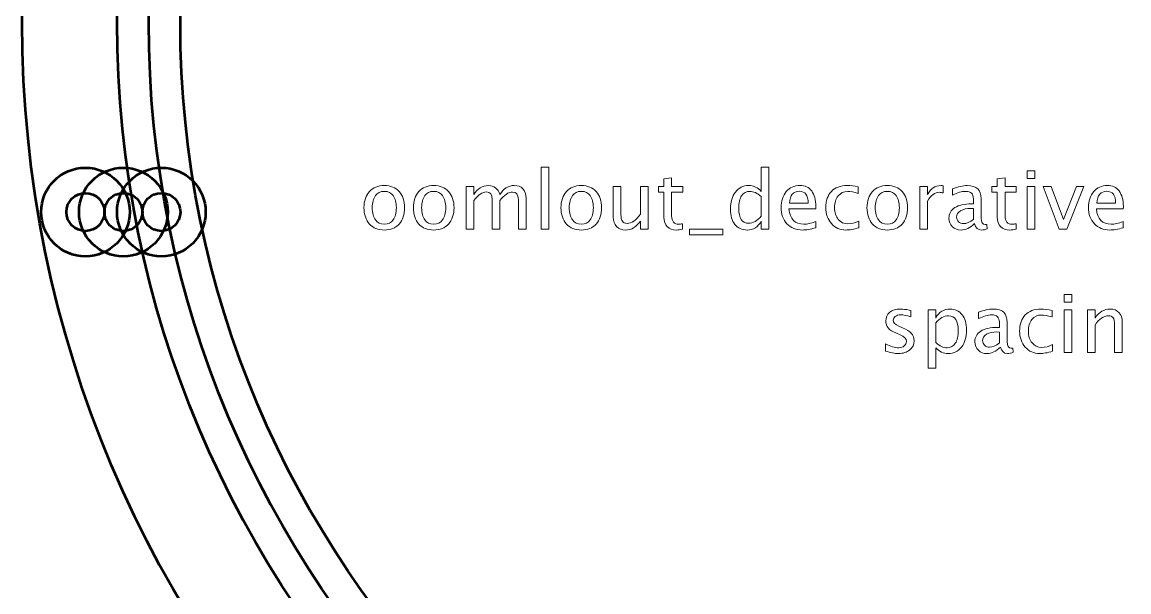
# Model space of a CAD drawing. Header units: centimetres. Extents: x -40.5 to 39, y -42 to 42.1.
# Drawn here: x -40.5 to -23.01, y -33 to -24 of the extents above; entities that cross this region are included whole.
import ezdxf

# ---------------------------------------------------------------- set-up
doc = ezdxf.new("R2010")
doc.units = ezdxf.units.CM
doc.header["$MEASUREMENT"] = 0
doc.layers.add('Layer 1', color=7, linetype='Continuous')

msp = doc.modelspace()

# ---------------------------------------------------------------- linework, layer by layer
at = {"layer": 'Layer 1', "color": 5, "lineweight": 53}
for centre, major_axis in [((-22.5, -24), (0, 18)), ((-22.5, -24), (0, 16.5)), ((-22.5, -24), (0, 16)), ((-22.5, -24), (0, 15.5)), ((-39.5, -27), (0, 0.7)), ((-38.9, -27), (0, 0.7)), ((-38.3, -27), (0, 0.7))]:
    msp.add_ellipse(centre, major_axis=major_axis, ratio=1, dxfattribs=at)
at = {"layer": 'Layer 1', "lineweight": 53}
for centre in [(-39.5, -27), (-38.9, -27), (-38.3, -27)]:
    msp.add_ellipse(centre, major_axis=(0, 0.3), ratio=1, dxfattribs=at)
at = {"layer": 'Layer 1', "color": 5, "lineweight": 9}
for points, knots in [([(-32.29826, -27.26853), (-32.29826, -27.26853), (-32.29826, -26.28936), (-32.29826, -26.28936), (-32.29826, -26.28936), (-32.29826, -26.28936), (-32.17634, -26.28936), (-32.17634, -26.28936), (-32.17634, -26.28936), (-32.17634, -26.28936), (-32.17634, -27.26853), (-32.17634, -27.26853), (-32.17634, -27.26853), (-32.17634, -27.26853), (-32.29826, -27.26853), (-32.29826, -27.26853)], [0, 0, 0, 0, 0.2, 0.2, 0.2, 0.2, 0.4, 0.4, 0.4, 0.4, 0.6, 0.6, 0.6, 0.6, 1, 1, 1, 1]), ([(-28.81973, -27.26853), (-28.81973, -27.26853), (-28.81973, -27.14216), (-28.81973, -27.14216), (-28.81973, -27.14216), (-28.86947, -27.23657), (-28.9444, -27.28377), (-29.04452, -27.28377), (-29.04452, -27.28377), (-29.1258, -27.28377), (-29.18972, -27.25435), (-29.23629, -27.19529), (-29.23629, -27.19529), (-29.28286, -27.13624), (-29.30614, -27.05559), (-29.30614, -26.95336), (-29.30614, -26.95336), (-29.30614, -26.8416), (-29.27968, -26.75164), (-29.22698, -26.68348), (-29.22698, -26.68348), (-29.17406, -26.61554), (-29.10463, -26.58146), (-29.01848, -26.58146), (-29.01848, -26.58146), (-28.93869, -26.58146), (-28.87222, -26.61194), (-28.81973, -26.67311), (-28.81973, -26.67311), (-28.81973, -26.67311), (-28.81973, -26.28936), (-28.81973, -26.28936), (-28.81973, -26.28936), (-28.81973, -26.28936), (-28.69781, -26.28936), (-28.69781, -26.28936), (-28.69781, -26.28936), (-28.69781, -26.28936), (-28.69781, -27.26853), (-28.69781, -27.26853), (-28.69781, -27.26853), (-28.69781, -27.26853), (-28.81973, -27.26853), (-28.81973, -27.26853)], [0, 0, 0, 0, 0.08333333, 0.08333333, 0.08333333, 0.08333333, 0.16666667, 0.16666667, 0.16666667, 0.16666667, 0.25, 0.25, 0.25, 0.25, 0.33333333, 0.33333333, 0.33333333, 0.33333333, 0.41666667, 0.41666667, 0.41666667, 0.41666667, 0.5, 0.5, 0.5, 0.5, 0.58333333, 0.58333333, 0.58333333, 0.58333333, 0.66666667, 0.66666667, 0.66666667, 0.66666667, 0.75, 0.75, 0.75, 0.75, 0.83333333, 0.83333333, 0.83333333, 0.83333333, 1, 1, 1, 1]), ([(-24.61943, -26.47224), (-24.61943, -26.47224), (-24.61943, -26.35032), (-24.61943, -26.35032), (-24.61943, -26.35032), (-24.61943, -26.35032), (-24.49751, -26.35032), (-24.49751, -26.35032), (-24.49751, -26.35032), (-24.49751, -26.35032), (-24.49751, -26.47224), (-24.49751, -26.47224), (-24.49751, -26.47224), (-24.49751, -26.47224), (-24.61943, -26.47224), (-24.61943, -26.47224)], [0, 0, 0, 0, 0.2, 0.2, 0.2, 0.2, 0.4, 0.4, 0.4, 0.4, 0.6, 0.6, 0.6, 0.6, 1, 1, 1, 1]), ([(-34.77645, -27.28377), (-34.8753, -27.28377), (-34.95361, -27.25223), (-35.01119, -27.18915), (-35.01119, -27.18915), (-35.06897, -27.12608), (-35.09776, -27.04035), (-35.09776, -26.93219), (-35.09776, -26.93219), (-35.09776, -26.82424), (-35.06897, -26.73873), (-35.01119, -26.67586), (-35.01119, -26.67586), (-34.95361, -26.613), (-34.8753, -26.58146), (-34.77645, -26.58146), (-34.77645, -26.58146), (-34.6776, -26.58146), (-34.59928, -26.613), (-34.54171, -26.67586), (-34.54171, -26.67586), (-34.48393, -26.73873), (-34.45514, -26.82424), (-34.45514, -26.93219), (-34.45514, -26.93219), (-34.45514, -27.04035), (-34.48393, -27.12608), (-34.54171, -27.18915), (-34.54171, -27.18915), (-34.59928, -27.25223), (-34.6776, -27.28377), (-34.77645, -27.28377)], [0, 0, 0, 0, 0.11111111, 0.11111111, 0.11111111, 0.11111111, 0.22222222, 0.22222222, 0.22222222, 0.22222222, 0.33333333, 0.33333333, 0.33333333, 0.33333333, 0.44444444, 0.44444444, 0.44444444, 0.44444444, 0.55555556, 0.55555556, 0.55555556, 0.55555556, 0.66666667, 0.66666667, 0.66666667, 0.66666667, 0.77777778, 0.77777778, 0.77777778, 0.77777778, 1, 1, 1, 1]), ([(-33.99625, -27.28377), (-34.0951, -27.28377), (-34.17341, -27.25223), (-34.23099, -27.18915), (-34.23099, -27.18915), (-34.28877, -27.12608), (-34.31756, -27.04035), (-34.31756, -26.93219), (-34.31756, -26.93219), (-34.31756, -26.82424), (-34.28877, -26.73873), (-34.23099, -26.67586), (-34.23099, -26.67586), (-34.17341, -26.613), (-34.0951, -26.58146), (-33.99625, -26.58146), (-33.99625, -26.58146), (-33.8974, -26.58146), (-33.81908, -26.613), (-33.76151, -26.67586), (-33.76151, -26.67586), (-33.70373, -26.73873), (-33.67494, -26.82424), (-33.67494, -26.93219), (-33.67494, -26.93219), (-33.67494, -27.04035), (-33.70373, -27.12608), (-33.76151, -27.18915), (-33.76151, -27.18915), (-33.81908, -27.25223), (-33.8974, -27.28377), (-33.99625, -27.28377)], [0, 0, 0, 0, 0.11111111, 0.11111111, 0.11111111, 0.11111111, 0.22222222, 0.22222222, 0.22222222, 0.22222222, 0.33333333, 0.33333333, 0.33333333, 0.33333333, 0.44444444, 0.44444444, 0.44444444, 0.44444444, 0.55555556, 0.55555556, 0.55555556, 0.55555556, 0.66666667, 0.66666667, 0.66666667, 0.66666667, 0.77777778, 0.77777778, 0.77777778, 0.77777778, 1, 1, 1, 1]), ([(-33.48402, -27.26853), (-33.48402, -27.26853), (-33.48402, -26.59543), (-33.48402, -26.59543), (-33.48402, -26.59543), (-33.48402, -26.59543), (-33.3621, -26.59543), (-33.3621, -26.59543), (-33.3621, -26.59543), (-33.3621, -26.59543), (-33.3621, -26.72264), (-33.3621, -26.72264), (-33.3621, -26.72264), (-33.30262, -26.62845), (-33.22642, -26.58146), (-33.13308, -26.58146), (-33.13308, -26.58146), (-33.04312, -26.58146), (-32.98195, -26.62845), (-32.94935, -26.72264), (-32.94935, -26.72264), (-32.89156, -26.6276), (-32.81621, -26.58019), (-32.72371, -26.58019), (-32.72371, -26.58019), (-32.66466, -26.58019), (-32.61873, -26.59755), (-32.58592, -26.63247), (-32.58592, -26.63247), (-32.55311, -26.6674), (-32.5366, -26.71629), (-32.5366, -26.77916), (-32.5366, -26.77916), (-32.5366, -26.77916), (-32.5366, -27.26853), (-32.5366, -27.26853), (-32.5366, -27.26853), (-32.5366, -27.26853), (-32.65852, -27.26853), (-32.65852, -27.26853), (-32.65852, -27.26853), (-32.65852, -27.26853), (-32.65852, -26.79926), (-32.65852, -26.79926), (-32.65852, -26.79926), (-32.65852, -26.72264), (-32.689, -26.68433), (-32.74996, -26.68433), (-32.74996, -26.68433), (-32.81325, -26.68433), (-32.87971, -26.72899), (-32.94935, -26.81853), (-32.94935, -26.81853), (-32.94935, -26.81853), (-32.94935, -27.26853), (-32.94935, -27.26853), (-32.94935, -27.26853), (-32.94935, -27.26853), (-33.07127, -27.26853), (-33.07127, -27.26853), (-33.07127, -27.26853), (-33.07127, -27.26853), (-33.07127, -26.79884), (-33.07127, -26.79884), (-33.07127, -26.79884), (-33.07127, -26.72158), (-33.10217, -26.68306), (-33.16419, -26.68306), (-33.16419, -26.68306), (-33.22579, -26.68306), (-33.29183, -26.72793), (-33.3621, -26.81789), (-33.3621, -26.81789), (-33.3621, -26.81789), (-33.3621, -27.26853), (-33.3621, -27.26853), (-33.3621, -27.26853), (-33.3621, -27.26853), (-33.48402, -27.26853), (-33.48402, -27.26853)], [0, 0, 0, 0, 0.04761905, 0.04761905, 0.04761905, 0.04761905, 0.0952381, 0.0952381, 0.0952381, 0.0952381, 0.14285714, 0.14285714, 0.14285714, 0.14285714, 0.19047619, 0.19047619, 0.19047619, 0.19047619, 0.23809524, 0.23809524, 0.23809524, 0.23809524, 0.28571429, 0.28571429, 0.28571429, 0.28571429, 0.33333333, 0.33333333, 0.33333333, 0.33333333, 0.38095238, 0.38095238, 0.38095238, 0.38095238, 0.42857143, 0.42857143, 0.42857143, 0.42857143, 0.47619048, 0.47619048, 0.47619048, 0.47619048, 0.52380952, 0.52380952, 0.52380952, 0.52380952, 0.57142857, 0.57142857, 0.57142857, 0.57142857, 0.61904762, 0.61904762, 0.61904762, 0.61904762, 0.66666667, 0.66666667, 0.66666667, 0.66666667, 0.71428571, 0.71428571, 0.71428571, 0.71428571, 0.76190476, 0.76190476, 0.76190476, 0.76190476, 0.80952381, 0.80952381, 0.80952381, 0.80952381, 0.85714286, 0.85714286, 0.85714286, 0.85714286, 0.9047619, 0.9047619, 0.9047619, 0.9047619, 1, 1, 1, 1]), ([(-31.66326, -27.28377), (-31.76211, -27.28377), (-31.84042, -27.25223), (-31.898, -27.18915), (-31.898, -27.18915), (-31.95578, -27.12608), (-31.98457, -27.04035), (-31.98457, -26.93219), (-31.98457, -26.93219), (-31.98457, -26.82424), (-31.95578, -26.73873), (-31.898, -26.67586), (-31.898, -26.67586), (-31.84042, -26.613), (-31.76211, -26.58146), (-31.66326, -26.58146), (-31.66326, -26.58146), (-31.56441, -26.58146), (-31.48609, -26.613), (-31.42852, -26.67586), (-31.42852, -26.67586), (-31.37074, -26.73873), (-31.34195, -26.82424), (-31.34195, -26.93219), (-31.34195, -26.93219), (-31.34195, -27.04035), (-31.37074, -27.12608), (-31.42852, -27.18915), (-31.42852, -27.18915), (-31.48609, -27.25223), (-31.56441, -27.28377), (-31.66326, -27.28377)], [0, 0, 0, 0, 0.11111111, 0.11111111, 0.11111111, 0.11111111, 0.22222222, 0.22222222, 0.22222222, 0.22222222, 0.33333333, 0.33333333, 0.33333333, 0.33333333, 0.44444444, 0.44444444, 0.44444444, 0.44444444, 0.55555556, 0.55555556, 0.55555556, 0.55555556, 0.66666667, 0.66666667, 0.66666667, 0.66666667, 0.77777778, 0.77777778, 0.77777778, 0.77777778, 1, 1, 1, 1]), ([(-30.06179, -27.26832), (-30.09947, -27.27869), (-30.13227, -27.28377), (-30.16, -27.28377), (-30.16, -27.28377), (-30.22223, -27.28377), (-30.2707, -27.26599), (-30.30542, -27.23043), (-30.30542, -27.23043), (-30.34034, -27.19487), (-30.3577, -27.14555), (-30.3577, -27.08226), (-30.3577, -27.08226), (-30.3577, -27.08226), (-30.3577, -26.68687), (-30.3577, -26.68687), (-30.3577, -26.68687), (-30.3577, -26.68687), (-30.44194, -26.68687), (-30.44194, -26.68687), (-30.44194, -26.68687), (-30.44194, -26.68687), (-30.44194, -26.59543), (-30.44194, -26.59543), (-30.44194, -26.59543), (-30.44194, -26.59543), (-30.3577, -26.59543), (-30.3577, -26.59543), (-30.3577, -26.59543), (-30.3577, -26.59543), (-30.3577, -26.47372), (-30.3577, -26.47372), (-30.3577, -26.47372), (-30.3577, -26.47372), (-30.23578, -26.46208), (-30.23578, -26.46208), (-30.23578, -26.46208), (-30.23578, -26.46208), (-30.23578, -26.59543), (-30.23578, -26.59543), (-30.23578, -26.59543), (-30.23578, -26.59543), (-30.05925, -26.59543), (-30.05925, -26.59543), (-30.05925, -26.59543), (-30.05925, -26.59543), (-30.05925, -26.68687), (-30.05925, -26.68687), (-30.05925, -26.68687), (-30.05925, -26.68687), (-30.23578, -26.68687), (-30.23578, -26.68687), (-30.23578, -26.68687), (-30.23578, -26.68687), (-30.23578, -27.06025), (-30.23578, -27.06025), (-30.23578, -27.06025), (-30.23578, -27.1483), (-30.19747, -27.19233), (-30.12106, -27.19233), (-30.12106, -27.19233), (-30.10476, -27.19233), (-30.08507, -27.18958), (-30.06179, -27.18429), (-30.06179, -27.18429), (-30.06179, -27.18429), (-30.06179, -27.26832), (-30.06179, -27.26832)], [0, 0, 0, 0, 0.05555556, 0.05555556, 0.05555556, 0.05555556, 0.11111111, 0.11111111, 0.11111111, 0.11111111, 0.16666667, 0.16666667, 0.16666667, 0.16666667, 0.22222222, 0.22222222, 0.22222222, 0.22222222, 0.27777778, 0.27777778, 0.27777778, 0.27777778, 0.33333333, 0.33333333, 0.33333333, 0.33333333, 0.38888889, 0.38888889, 0.38888889, 0.38888889, 0.44444444, 0.44444444, 0.44444444, 0.44444444, 0.5, 0.5, 0.5, 0.5, 0.55555556, 0.55555556, 0.55555556, 0.55555556, 0.61111111, 0.61111111, 0.61111111, 0.61111111, 0.66666667, 0.66666667, 0.66666667, 0.66666667, 0.72222222, 0.72222222, 0.72222222, 0.72222222, 0.77777778, 0.77777778, 0.77777778, 0.77777778, 0.83333333, 0.83333333, 0.83333333, 0.83333333, 0.88888889, 0.88888889, 0.88888889, 0.88888889, 1, 1, 1, 1]), ([(-27.95952, -27.24694), (-28.04143, -27.27149), (-28.1115, -27.28377), (-28.16992, -27.28377), (-28.16992, -27.28377), (-28.26961, -27.28377), (-28.35068, -27.25075), (-28.41312, -27.18492), (-28.41312, -27.18492), (-28.47556, -27.11909), (-28.50689, -27.03379), (-28.50689, -26.9288), (-28.50689, -26.9288), (-28.50689, -26.82699), (-28.47937, -26.74338), (-28.42413, -26.67798), (-28.42413, -26.67798), (-28.36888, -26.61279), (-28.29819, -26.58019), (-28.21204, -26.58019), (-28.21204, -26.58019), (-28.13055, -26.58019), (-28.06747, -26.60919), (-28.02302, -26.66718), (-28.02302, -26.66718), (-27.97857, -26.72518), (-27.95634, -26.80731), (-27.95634, -26.91378), (-27.95634, -26.91378), (-27.95634, -26.91378), (-27.95698, -26.95103), (-27.95698, -26.95103), (-27.95698, -26.95103), (-27.95698, -26.95103), (-28.38243, -26.95103), (-28.38243, -26.95103), (-28.38243, -26.95103), (-28.36465, -27.1119), (-28.28612, -27.19233), (-28.14706, -27.19233), (-28.14706, -27.19233), (-28.09604, -27.19233), (-28.0336, -27.17794), (-27.95952, -27.14915), (-27.95952, -27.14915), (-27.95952, -27.14915), (-27.95952, -27.24694), (-27.95952, -27.24694)], [0, 0, 0, 0, 0.07692308, 0.07692308, 0.07692308, 0.07692308, 0.15384615, 0.15384615, 0.15384615, 0.15384615, 0.23076923, 0.23076923, 0.23076923, 0.23076923, 0.30769231, 0.30769231, 0.30769231, 0.30769231, 0.38461538, 0.38461538, 0.38461538, 0.38461538, 0.46153846, 0.46153846, 0.46153846, 0.46153846, 0.53846154, 0.53846154, 0.53846154, 0.53846154, 0.61538462, 0.61538462, 0.61538462, 0.61538462, 0.69230769, 0.69230769, 0.69230769, 0.69230769, 0.76923077, 0.76923077, 0.76923077, 0.76923077, 0.84615385, 0.84615385, 0.84615385, 0.84615385, 1, 1, 1, 1]), ([(-27.27859, -27.24821), (-27.35754, -27.27192), (-27.4257, -27.28377), (-27.48306, -27.28377), (-27.48306, -27.28377), (-27.57408, -27.28377), (-27.64943, -27.25011), (-27.70933, -27.18302), (-27.70933, -27.18302), (-27.76923, -27.11571), (-27.79929, -27.03083), (-27.79929, -26.92859), (-27.79929, -26.92859), (-27.79929, -26.81937), (-27.76966, -26.73407), (-27.71039, -26.67311), (-27.71039, -26.67311), (-27.65112, -26.61194), (-27.56836, -26.58146), (-27.4621, -26.58146), (-27.4621, -26.58146), (-27.40982, -26.58146), (-27.35098, -26.58866), (-27.28621, -26.60305), (-27.28621, -26.60305), (-27.28621, -26.60305), (-27.28621, -26.70592), (-27.28621, -26.70592), (-27.28621, -26.70592), (-27.355, -26.6856), (-27.41109, -26.67544), (-27.45427, -26.67544), (-27.45427, -26.67544), (-27.51693, -26.67544), (-27.56709, -26.69893), (-27.60456, -26.74571), (-27.60456, -26.74571), (-27.64202, -26.79249), (-27.66086, -26.85493), (-27.66086, -26.93283), (-27.66086, -26.93283), (-27.66086, -27.00839), (-27.64139, -27.06935), (-27.60265, -27.11613), (-27.60265, -27.11613), (-27.56392, -27.1627), (-27.51333, -27.18598), (-27.45046, -27.18598), (-27.45046, -27.18598), (-27.39479, -27.18598), (-27.33764, -27.17159), (-27.27859, -27.1428), (-27.27859, -27.1428), (-27.27859, -27.1428), (-27.27859, -27.24821), (-27.27859, -27.24821)], [0, 0, 0, 0, 0.06666667, 0.06666667, 0.06666667, 0.06666667, 0.13333333, 0.13333333, 0.13333333, 0.13333333, 0.2, 0.2, 0.2, 0.2, 0.26666667, 0.26666667, 0.26666667, 0.26666667, 0.33333333, 0.33333333, 0.33333333, 0.33333333, 0.4, 0.4, 0.4, 0.4, 0.46666667, 0.46666667, 0.46666667, 0.46666667, 0.53333333, 0.53333333, 0.53333333, 0.53333333, 0.6, 0.6, 0.6, 0.6, 0.66666667, 0.66666667, 0.66666667, 0.66666667, 0.73333333, 0.73333333, 0.73333333, 0.73333333, 0.8, 0.8, 0.8, 0.8, 0.86666667, 0.86666667, 0.86666667, 0.86666667, 1, 1, 1, 1]), ([(-26.82753, -27.28377), (-26.92638, -27.28377), (-27.00469, -27.25223), (-27.06227, -27.18915), (-27.06227, -27.18915), (-27.12005, -27.12608), (-27.14884, -27.04035), (-27.14884, -26.93219), (-27.14884, -26.93219), (-27.14884, -26.82424), (-27.12005, -26.73873), (-27.06227, -26.67586), (-27.06227, -26.67586), (-27.00469, -26.613), (-26.92638, -26.58146), (-26.82753, -26.58146), (-26.82753, -26.58146), (-26.72868, -26.58146), (-26.65036, -26.613), (-26.59279, -26.67586), (-26.59279, -26.67586), (-26.53501, -26.73873), (-26.50622, -26.82424), (-26.50622, -26.93219), (-26.50622, -26.93219), (-26.50622, -27.04035), (-26.53501, -27.12608), (-26.59279, -27.18915), (-26.59279, -27.18915), (-26.65036, -27.25223), (-26.72868, -27.28377), (-26.82753, -27.28377)], [0, 0, 0, 0, 0.11111111, 0.11111111, 0.11111111, 0.11111111, 0.22222222, 0.22222222, 0.22222222, 0.22222222, 0.33333333, 0.33333333, 0.33333333, 0.33333333, 0.44444444, 0.44444444, 0.44444444, 0.44444444, 0.55555556, 0.55555556, 0.55555556, 0.55555556, 0.66666667, 0.66666667, 0.66666667, 0.66666667, 0.77777778, 0.77777778, 0.77777778, 0.77777778, 1, 1, 1, 1]), ([(-26.3153, -27.26853), (-26.3153, -27.26853), (-26.3153, -26.59543), (-26.3153, -26.59543), (-26.3153, -26.59543), (-26.3153, -26.59543), (-26.19338, -26.59543), (-26.19338, -26.59543), (-26.19338, -26.59543), (-26.19338, -26.59543), (-26.19338, -26.72264), (-26.19338, -26.72264), (-26.19338, -26.72264), (-26.14491, -26.62845), (-26.07463, -26.58146), (-25.98235, -26.58146), (-25.98235, -26.58146), (-25.96986, -26.58146), (-25.95674, -26.58252), (-25.94319, -26.58463), (-25.94319, -26.58463), (-25.94319, -26.58463), (-25.94319, -26.69872), (-25.94319, -26.69872), (-25.94319, -26.69872), (-25.96436, -26.69174), (-25.98298, -26.68814), (-25.99907, -26.68814), (-25.99907, -26.68814), (-26.07654, -26.68814), (-26.14131, -26.73386), (-26.19338, -26.82551), (-26.19338, -26.82551), (-26.19338, -26.82551), (-26.19338, -27.26853), (-26.19338, -27.26853), (-26.19338, -27.26853), (-26.19338, -27.26853), (-26.3153, -27.26853), (-26.3153, -27.26853)], [0, 0, 0, 0, 0.09090909, 0.09090909, 0.09090909, 0.09090909, 0.18181818, 0.18181818, 0.18181818, 0.18181818, 0.27272727, 0.27272727, 0.27272727, 0.27272727, 0.36363636, 0.36363636, 0.36363636, 0.36363636, 0.45454545, 0.45454545, 0.45454545, 0.45454545, 0.54545455, 0.54545455, 0.54545455, 0.54545455, 0.63636364, 0.63636364, 0.63636364, 0.63636364, 0.72727273, 0.72727273, 0.72727273, 0.72727273, 0.81818182, 0.81818182, 0.81818182, 0.81818182, 1, 1, 1, 1]), ([(-25.44874, -27.1828), (-25.52197, -27.25011), (-25.59246, -27.28377), (-25.66019, -27.28377), (-25.66019, -27.28377), (-25.71586, -27.28377), (-25.76222, -27.26641), (-25.79883, -27.23149), (-25.79883, -27.23149), (-25.83566, -27.19656), (-25.85408, -27.15254), (-25.85408, -27.09941), (-25.85408, -27.09941), (-25.85408, -27.02596), (-25.82318, -26.96944), (-25.76137, -26.93007), (-25.76137, -26.93007), (-25.69956, -26.8907), (-25.61087, -26.87102), (-25.4953, -26.87102), (-25.4953, -26.87102), (-25.4953, -26.87102), (-25.46673, -26.87102), (-25.46673, -26.87102), (-25.46673, -26.87102), (-25.46673, -26.87102), (-25.46673, -26.78995), (-25.46673, -26.78995), (-25.46673, -26.78995), (-25.46673, -26.71185), (-25.50737, -26.6729), (-25.58886, -26.6729), (-25.58886, -26.6729), (-25.65194, -26.6729), (-25.72094, -26.6928), (-25.79566, -26.73259), (-25.79566, -26.73259), (-25.79566, -26.73259), (-25.79566, -26.63226), (-25.79566, -26.63226), (-25.79566, -26.63226), (-25.71353, -26.59839), (-25.63606, -26.58146), (-25.56346, -26.58146), (-25.56346, -26.58146), (-25.48874, -26.58146), (-25.4335, -26.59839), (-25.39815, -26.63247), (-25.39815, -26.63247), (-25.36259, -26.66655), (-25.34481, -26.71904), (-25.34481, -26.78995), (-25.34481, -26.78995), (-25.34481, -26.78995), (-25.34481, -27.09412), (-25.34481, -27.09412), (-25.34481, -27.09412), (-25.34481, -27.16375), (-25.32343, -27.19868), (-25.28046, -27.19868), (-25.28046, -27.19868), (-25.27517, -27.19868), (-25.26734, -27.19783), (-25.25697, -27.19614), (-25.25697, -27.19614), (-25.25697, -27.19614), (-25.24829, -27.26387), (-25.24829, -27.26387), (-25.24829, -27.26387), (-25.27602, -27.27721), (-25.3065, -27.28377), (-25.33994, -27.28377), (-25.33994, -27.28377), (-25.39688, -27.28377), (-25.43307, -27.25011), (-25.44874, -27.1828)], [0, 0, 0, 0, 0.05, 0.05, 0.05, 0.05, 0.1, 0.1, 0.1, 0.1, 0.15, 0.15, 0.15, 0.15, 0.2, 0.2, 0.2, 0.2, 0.25, 0.25, 0.25, 0.25, 0.3, 0.3, 0.3, 0.3, 0.35, 0.35, 0.35, 0.35, 0.4, 0.4, 0.4, 0.4, 0.45, 0.45, 0.45, 0.45, 0.5, 0.5, 0.5, 0.5, 0.55, 0.55, 0.55, 0.55, 0.6, 0.6, 0.6, 0.6, 0.65, 0.65, 0.65, 0.65, 0.7, 0.7, 0.7, 0.7, 0.75, 0.75, 0.75, 0.75, 0.8, 0.8, 0.8, 0.8, 0.85, 0.85, 0.85, 0.85, 0.9, 0.9, 0.9, 0.9, 1, 1, 1, 1]), ([(-24.79342, -27.26832), (-24.8311, -27.27869), (-24.8639, -27.28377), (-24.89163, -27.28377), (-24.89163, -27.28377), (-24.95386, -27.28377), (-25.00233, -27.26599), (-25.03705, -27.23043), (-25.03705, -27.23043), (-25.07197, -27.19487), (-25.08933, -27.14555), (-25.08933, -27.08226), (-25.08933, -27.08226), (-25.08933, -27.08226), (-25.08933, -26.68687), (-25.08933, -26.68687), (-25.08933, -26.68687), (-25.08933, -26.68687), (-25.17357, -26.68687), (-25.17357, -26.68687), (-25.17357, -26.68687), (-25.17357, -26.68687), (-25.17357, -26.59543), (-25.17357, -26.59543), (-25.17357, -26.59543), (-25.17357, -26.59543), (-25.08933, -26.59543), (-25.08933, -26.59543), (-25.08933, -26.59543), (-25.08933, -26.59543), (-25.08933, -26.47372), (-25.08933, -26.47372), (-25.08933, -26.47372), (-25.08933, -26.47372), (-24.96741, -26.46208), (-24.96741, -26.46208), (-24.96741, -26.46208), (-24.96741, -26.46208), (-24.96741, -26.59543), (-24.96741, -26.59543), (-24.96741, -26.59543), (-24.96741, -26.59543), (-24.79088, -26.59543), (-24.79088, -26.59543), (-24.79088, -26.59543), (-24.79088, -26.59543), (-24.79088, -26.68687), (-24.79088, -26.68687), (-24.79088, -26.68687), (-24.79088, -26.68687), (-24.96741, -26.68687), (-24.96741, -26.68687), (-24.96741, -26.68687), (-24.96741, -26.68687), (-24.96741, -27.06025), (-24.96741, -27.06025), (-24.96741, -27.06025), (-24.96741, -27.1483), (-24.9291, -27.19233), (-24.85269, -27.19233), (-24.85269, -27.19233), (-24.83639, -27.19233), (-24.8167, -27.18958), (-24.79342, -27.18429), (-24.79342, -27.18429), (-24.79342, -27.18429), (-24.79342, -27.26832), (-24.79342, -27.26832)], [0, 0, 0, 0, 0.05555556, 0.05555556, 0.05555556, 0.05555556, 0.11111111, 0.11111111, 0.11111111, 0.11111111, 0.16666667, 0.16666667, 0.16666667, 0.16666667, 0.22222222, 0.22222222, 0.22222222, 0.22222222, 0.27777778, 0.27777778, 0.27777778, 0.27777778, 0.33333333, 0.33333333, 0.33333333, 0.33333333, 0.38888889, 0.38888889, 0.38888889, 0.38888889, 0.44444444, 0.44444444, 0.44444444, 0.44444444, 0.5, 0.5, 0.5, 0.5, 0.55555556, 0.55555556, 0.55555556, 0.55555556, 0.61111111, 0.61111111, 0.61111111, 0.61111111, 0.66666667, 0.66666667, 0.66666667, 0.66666667, 0.72222222, 0.72222222, 0.72222222, 0.72222222, 0.77777778, 0.77777778, 0.77777778, 0.77777778, 0.83333333, 0.83333333, 0.83333333, 0.83333333, 0.88888889, 0.88888889, 0.88888889, 0.88888889, 1, 1, 1, 1]), ([(-23.10114, -27.24694), (-23.18305, -27.27149), (-23.25312, -27.28377), (-23.31154, -27.28377), (-23.31154, -27.28377), (-23.41123, -27.28377), (-23.4923, -27.25075), (-23.55474, -27.18492), (-23.55474, -27.18492), (-23.61718, -27.11909), (-23.64851, -27.03379), (-23.64851, -26.9288), (-23.64851, -26.9288), (-23.64851, -26.82699), (-23.62099, -26.74338), (-23.56575, -26.67798), (-23.56575, -26.67798), (-23.5105, -26.61279), (-23.43981, -26.58019), (-23.35366, -26.58019), (-23.35366, -26.58019), (-23.27217, -26.58019), (-23.20909, -26.60919), (-23.16464, -26.66718), (-23.16464, -26.66718), (-23.12019, -26.72518), (-23.09796, -26.80731), (-23.09796, -26.91378), (-23.09796, -26.91378), (-23.09796, -26.91378), (-23.0986, -26.95103), (-23.0986, -26.95103), (-23.0986, -26.95103), (-23.0986, -26.95103), (-23.52405, -26.95103), (-23.52405, -26.95103), (-23.52405, -26.95103), (-23.50627, -27.1119), (-23.42774, -27.19233), (-23.28868, -27.19233), (-23.28868, -27.19233), (-23.23766, -27.19233), (-23.17522, -27.17794), (-23.10114, -27.14915), (-23.10114, -27.14915), (-23.10114, -27.14915), (-23.10114, -27.24694), (-23.10114, -27.24694)], [0, 0, 0, 0, 0.07692308, 0.07692308, 0.07692308, 0.07692308, 0.15384615, 0.15384615, 0.15384615, 0.15384615, 0.23076923, 0.23076923, 0.23076923, 0.23076923, 0.30769231, 0.30769231, 0.30769231, 0.30769231, 0.38461538, 0.38461538, 0.38461538, 0.38461538, 0.46153846, 0.46153846, 0.46153846, 0.46153846, 0.53846154, 0.53846154, 0.53846154, 0.53846154, 0.61538462, 0.61538462, 0.61538462, 0.61538462, 0.69230769, 0.69230769, 0.69230769, 0.69230769, 0.76923077, 0.76923077, 0.76923077, 0.76923077, 0.84615385, 0.84615385, 0.84615385, 0.84615385, 1, 1, 1, 1]), ([(-34.77666, -27.19233), (-34.71634, -27.19233), (-34.66935, -27.16968), (-34.6359, -27.12417), (-34.6359, -27.12417), (-34.60267, -27.07888), (-34.58595, -27.01474), (-34.58595, -26.93219), (-34.58595, -26.93219), (-34.58595, -26.84985), (-34.60267, -26.78593), (-34.6359, -26.74063), (-34.6359, -26.74063), (-34.66935, -26.69555), (-34.71634, -26.6729), (-34.77666, -26.6729), (-34.77666, -26.6729), (-34.8372, -26.6729), (-34.88419, -26.69555), (-34.91721, -26.74063), (-34.91721, -26.74063), (-34.95044, -26.78593), (-34.96695, -26.84985), (-34.96695, -26.93219), (-34.96695, -26.93219), (-34.96695, -27.01474), (-34.95044, -27.07888), (-34.91721, -27.12417), (-34.91721, -27.12417), (-34.88419, -27.16968), (-34.8372, -27.19233), (-34.77666, -27.19233)], [0, 0, 0, 0, 0.11111111, 0.11111111, 0.11111111, 0.11111111, 0.22222222, 0.22222222, 0.22222222, 0.22222222, 0.33333333, 0.33333333, 0.33333333, 0.33333333, 0.44444444, 0.44444444, 0.44444444, 0.44444444, 0.55555556, 0.55555556, 0.55555556, 0.55555556, 0.66666667, 0.66666667, 0.66666667, 0.66666667, 0.77777778, 0.77777778, 0.77777778, 0.77777778, 1, 1, 1, 1]), ([(-33.99646, -27.19233), (-33.93614, -27.19233), (-33.88915, -27.16968), (-33.8557, -27.12417), (-33.8557, -27.12417), (-33.82247, -27.07888), (-33.80575, -27.01474), (-33.80575, -26.93219), (-33.80575, -26.93219), (-33.80575, -26.84985), (-33.82247, -26.78593), (-33.8557, -26.74063), (-33.8557, -26.74063), (-33.88915, -26.69555), (-33.93614, -26.6729), (-33.99646, -26.6729), (-33.99646, -26.6729), (-34.057, -26.6729), (-34.10399, -26.69555), (-34.13701, -26.74063), (-34.13701, -26.74063), (-34.17024, -26.78593), (-34.18675, -26.84985), (-34.18675, -26.93219), (-34.18675, -26.93219), (-34.18675, -27.01474), (-34.17024, -27.07888), (-34.13701, -27.12417), (-34.13701, -27.12417), (-34.10399, -27.16968), (-34.057, -27.19233), (-33.99646, -27.19233)], [0, 0, 0, 0, 0.11111111, 0.11111111, 0.11111111, 0.11111111, 0.22222222, 0.22222222, 0.22222222, 0.22222222, 0.33333333, 0.33333333, 0.33333333, 0.33333333, 0.44444444, 0.44444444, 0.44444444, 0.44444444, 0.55555556, 0.55555556, 0.55555556, 0.55555556, 0.66666667, 0.66666667, 0.66666667, 0.66666667, 0.77777778, 0.77777778, 0.77777778, 0.77777778, 1, 1, 1, 1]), ([(-31.66347, -27.19233), (-31.60315, -27.19233), (-31.55616, -27.16968), (-31.52271, -27.12417), (-31.52271, -27.12417), (-31.48948, -27.07888), (-31.47276, -27.01474), (-31.47276, -26.93219), (-31.47276, -26.93219), (-31.47276, -26.84985), (-31.48948, -26.78593), (-31.52271, -26.74063), (-31.52271, -26.74063), (-31.55616, -26.69555), (-31.60315, -26.6729), (-31.66347, -26.6729), (-31.66347, -26.6729), (-31.72401, -26.6729), (-31.771, -26.69555), (-31.80402, -26.74063), (-31.80402, -26.74063), (-31.83725, -26.78593), (-31.85376, -26.84985), (-31.85376, -26.93219), (-31.85376, -26.93219), (-31.85376, -27.01474), (-31.83725, -27.07888), (-31.80402, -27.12417), (-31.80402, -27.12417), (-31.771, -27.16968), (-31.72401, -27.19233), (-31.66347, -27.19233)], [0, 0, 0, 0, 0.11111111, 0.11111111, 0.11111111, 0.11111111, 0.22222222, 0.22222222, 0.22222222, 0.22222222, 0.33333333, 0.33333333, 0.33333333, 0.33333333, 0.44444444, 0.44444444, 0.44444444, 0.44444444, 0.55555556, 0.55555556, 0.55555556, 0.55555556, 0.66666667, 0.66666667, 0.66666667, 0.66666667, 0.77777778, 0.77777778, 0.77777778, 0.77777778, 1, 1, 1, 1]), ([(-30.72939, -27.26853), (-30.72939, -27.26853), (-30.72939, -27.14195), (-30.72939, -27.14195), (-30.72939, -27.14195), (-30.79437, -27.23657), (-30.87332, -27.28377), (-30.96603, -27.28377), (-30.96603, -27.28377), (-31.02488, -27.28377), (-31.07165, -27.26535), (-31.10637, -27.22831), (-31.10637, -27.22831), (-31.14129, -27.19127), (-31.15865, -27.14153), (-31.15865, -27.07866), (-31.15865, -27.07866), (-31.15865, -27.07866), (-31.15865, -26.59543), (-31.15865, -26.59543), (-31.15865, -26.59543), (-31.15865, -26.59543), (-31.03673, -26.59543), (-31.03673, -26.59543), (-31.03673, -26.59543), (-31.03673, -26.59543), (-31.03673, -27.03887), (-31.03673, -27.03887), (-31.03673, -27.03887), (-31.03673, -27.08946), (-31.02932, -27.12523), (-31.01472, -27.1464), (-31.01472, -27.1464), (-30.9999, -27.16778), (-30.97535, -27.17836), (-30.94084, -27.17836), (-30.94084, -27.17836), (-30.86634, -27.17836), (-30.79564, -27.12946), (-30.72939, -27.03146), (-30.72939, -27.03146), (-30.72939, -27.03146), (-30.72939, -26.59543), (-30.72939, -26.59543), (-30.72939, -26.59543), (-30.72939, -26.59543), (-30.60747, -26.59543), (-30.60747, -26.59543), (-30.60747, -26.59543), (-30.60747, -26.59543), (-30.60747, -27.26853), (-30.60747, -27.26853), (-30.60747, -27.26853), (-30.60747, -27.26853), (-30.72939, -27.26853), (-30.72939, -27.26853)], [0, 0, 0, 0, 0.06666667, 0.06666667, 0.06666667, 0.06666667, 0.13333333, 0.13333333, 0.13333333, 0.13333333, 0.2, 0.2, 0.2, 0.2, 0.26666667, 0.26666667, 0.26666667, 0.26666667, 0.33333333, 0.33333333, 0.33333333, 0.33333333, 0.4, 0.4, 0.4, 0.4, 0.46666667, 0.46666667, 0.46666667, 0.46666667, 0.53333333, 0.53333333, 0.53333333, 0.53333333, 0.6, 0.6, 0.6, 0.6, 0.66666667, 0.66666667, 0.66666667, 0.66666667, 0.73333333, 0.73333333, 0.73333333, 0.73333333, 0.8, 0.8, 0.8, 0.8, 0.86666667, 0.86666667, 0.86666667, 0.86666667, 1, 1, 1, 1]), ([(-28.81973, -26.75651), (-28.88302, -26.70084), (-28.94292, -26.6729), (-28.99965, -26.6729), (-28.99965, -26.6729), (-29.05553, -26.6729), (-29.09871, -26.69618), (-29.1294, -26.74296), (-29.1294, -26.74296), (-29.16009, -26.78953), (-29.17533, -26.85557), (-29.17533, -26.94108), (-29.17533, -26.94108), (-29.17533, -27.09835), (-29.12326, -27.17709), (-29.01891, -27.17709), (-29.01891, -27.17709), (-28.95117, -27.17709), (-28.88471, -27.14005), (-28.81973, -27.06618), (-28.81973, -27.06618), (-28.81973, -27.06618), (-28.81973, -26.75651), (-28.81973, -26.75651)], [0, 0, 0, 0, 0.14285714, 0.14285714, 0.14285714, 0.14285714, 0.28571429, 0.28571429, 0.28571429, 0.28571429, 0.42857143, 0.42857143, 0.42857143, 0.42857143, 0.57142857, 0.57142857, 0.57142857, 0.57142857, 0.71428571, 0.71428571, 0.71428571, 0.71428571, 1, 1, 1, 1]), ([(-28.37608, -26.85959), (-28.37608, -26.85959), (-28.0789, -26.85959), (-28.0789, -26.85959), (-28.0789, -26.85959), (-28.0789, -26.73428), (-28.12568, -26.67163), (-28.21902, -26.67163), (-28.21902, -26.67163), (-28.313, -26.67163), (-28.36528, -26.73428), (-28.37608, -26.85959)], [0, 0, 0, 0, 0.25, 0.25, 0.25, 0.25, 0.5, 0.5, 0.5, 0.5, 1, 1, 1, 1]), ([(-26.82774, -27.19233), (-26.76742, -27.19233), (-26.72043, -27.16968), (-26.68698, -27.12417), (-26.68698, -27.12417), (-26.65375, -27.07888), (-26.63703, -27.01474), (-26.63703, -26.93219), (-26.63703, -26.93219), (-26.63703, -26.84985), (-26.65375, -26.78593), (-26.68698, -26.74063), (-26.68698, -26.74063), (-26.72043, -26.69555), (-26.76742, -26.6729), (-26.82774, -26.6729), (-26.82774, -26.6729), (-26.88828, -26.6729), (-26.93527, -26.69555), (-26.96829, -26.74063), (-26.96829, -26.74063), (-27.00152, -26.78593), (-27.01803, -26.84985), (-27.01803, -26.93219), (-27.01803, -26.93219), (-27.01803, -27.01474), (-27.00152, -27.07888), (-26.96829, -27.12417), (-26.96829, -27.12417), (-26.93527, -27.16968), (-26.88828, -27.19233), (-26.82774, -27.19233)], [0, 0, 0, 0, 0.11111111, 0.11111111, 0.11111111, 0.11111111, 0.22222222, 0.22222222, 0.22222222, 0.22222222, 0.33333333, 0.33333333, 0.33333333, 0.33333333, 0.44444444, 0.44444444, 0.44444444, 0.44444444, 0.55555556, 0.55555556, 0.55555556, 0.55555556, 0.66666667, 0.66666667, 0.66666667, 0.66666667, 0.77777778, 0.77777778, 0.77777778, 0.77777778, 1, 1, 1, 1]), ([(-24.61943, -27.26853), (-24.61943, -27.26853), (-24.61943, -26.59543), (-24.61943, -26.59543), (-24.61943, -26.59543), (-24.61943, -26.59543), (-24.49751, -26.59543), (-24.49751, -26.59543), (-24.49751, -26.59543), (-24.49751, -26.59543), (-24.49751, -27.26853), (-24.49751, -27.26853), (-24.49751, -27.26853), (-24.49751, -27.26853), (-24.61943, -27.26853), (-24.61943, -27.26853)], [0, 0, 0, 0, 0.2, 0.2, 0.2, 0.2, 0.4, 0.4, 0.4, 0.4, 0.6, 0.6, 0.6, 0.6, 1, 1, 1, 1]), ([(-24.11228, -27.26853), (-24.11228, -27.26853), (-24.36289, -26.59543), (-24.36289, -26.59543), (-24.36289, -26.59543), (-24.36289, -26.59543), (-24.24097, -26.59543), (-24.24097, -26.59543), (-24.24097, -26.59543), (-24.24097, -26.59543), (-24.0456, -27.11846), (-24.0456, -27.11846), (-24.0456, -27.11846), (-24.0456, -27.11846), (-23.8388, -26.59543), (-23.8388, -26.59543), (-23.8388, -26.59543), (-23.8388, -26.59543), (-23.72408, -26.59543), (-23.72408, -26.59543), (-23.72408, -26.59543), (-23.72408, -26.59543), (-23.99014, -27.26853), (-23.99014, -27.26853), (-23.99014, -27.26853), (-23.99014, -27.26853), (-24.11228, -27.26853), (-24.11228, -27.26853)], [0, 0, 0, 0, 0.125, 0.125, 0.125, 0.125, 0.25, 0.25, 0.25, 0.25, 0.375, 0.375, 0.375, 0.375, 0.5, 0.5, 0.5, 0.5, 0.625, 0.625, 0.625, 0.625, 0.75, 0.75, 0.75, 0.75, 1, 1, 1, 1]), ([(-23.5177, -26.85959), (-23.5177, -26.85959), (-23.22052, -26.85959), (-23.22052, -26.85959), (-23.22052, -26.85959), (-23.22052, -26.73428), (-23.2673, -26.67163), (-23.36064, -26.67163), (-23.36064, -26.67163), (-23.45462, -26.67163), (-23.5069, -26.73428), (-23.5177, -26.85959)], [0, 0, 0, 0, 0.25, 0.25, 0.25, 0.25, 0.5, 0.5, 0.5, 0.5, 1, 1, 1, 1]), ([(-25.46673, -27.11634), (-25.46673, -27.11634), (-25.46673, -26.94341), (-25.46673, -26.94341), (-25.46673, -26.94341), (-25.46673, -26.94341), (-25.50589, -26.94214), (-25.50589, -26.94214), (-25.50589, -26.94214), (-25.57362, -26.94214), (-25.62823, -26.95463), (-25.66993, -26.9796), (-25.66993, -26.9796), (-25.71142, -27.00479), (-25.73216, -27.03802), (-25.73216, -27.07951), (-25.73216, -27.07951), (-25.73216, -27.10851), (-25.72179, -27.13306), (-25.70126, -27.15317), (-25.70126, -27.15317), (-25.68051, -27.17328), (-25.65532, -27.18344), (-25.62548, -27.18344), (-25.62548, -27.18344), (-25.57468, -27.18344), (-25.52176, -27.161), (-25.46673, -27.11634)], [0, 0, 0, 0, 0.125, 0.125, 0.125, 0.125, 0.25, 0.25, 0.25, 0.25, 0.375, 0.375, 0.375, 0.375, 0.5, 0.5, 0.5, 0.5, 0.625, 0.625, 0.625, 0.625, 0.75, 0.75, 0.75, 0.75, 1, 1, 1, 1]), ([(-29.95638, -27.35997), (-29.95638, -27.35997), (-29.95638, -27.26853), (-29.95638, -27.26853), (-29.95638, -27.26853), (-29.95638, -27.26853), (-29.42806, -27.26853), (-29.42806, -27.26853), (-29.42806, -27.26853), (-29.42806, -27.26853), (-29.42806, -27.35997), (-29.42806, -27.35997), (-29.42806, -27.35997), (-29.42806, -27.35997), (-29.95638, -27.35997), (-29.95638, -27.35997)], [0, 0, 0, 0, 0.2, 0.2, 0.2, 0.2, 0.4, 0.4, 0.4, 0.4, 0.6, 0.6, 0.6, 0.6, 1, 1, 1, 1]), ([(-24.03354, -28.42381), (-24.03354, -28.42381), (-24.03354, -28.30189), (-24.03354, -28.30189), (-24.03354, -28.30189), (-24.03354, -28.30189), (-23.91162, -28.30189), (-23.91162, -28.30189), (-23.91162, -28.30189), (-23.91162, -28.30189), (-23.91162, -28.42381), (-23.91162, -28.42381), (-23.91162, -28.42381), (-23.91162, -28.42381), (-24.03354, -28.42381), (-24.03354, -28.42381)], [0, 0, 0, 0, 0.2, 0.2, 0.2, 0.2, 0.4, 0.4, 0.4, 0.4, 0.6, 0.6, 0.6, 0.6, 1, 1, 1, 1]), ([(-26.85611, -29.19597), (-26.85611, -29.19597), (-26.85611, -29.08421), (-26.85611, -29.08421), (-26.85611, -29.08421), (-26.77631, -29.124), (-26.7071, -29.1439), (-26.64804, -29.1439), (-26.64804, -29.1439), (-26.6129, -29.1439), (-26.58369, -29.13437), (-26.56062, -29.11532), (-26.56062, -29.11532), (-26.53755, -29.09649), (-26.52591, -29.07278), (-26.52591, -29.0442), (-26.52591, -29.0442), (-26.52591, -29.00251), (-26.55829, -28.968), (-26.62306, -28.9407), (-26.62306, -28.9407), (-26.62306, -28.9407), (-26.6944, -28.91043), (-26.6944, -28.91043), (-26.6944, -28.91043), (-26.79959, -28.86683), (-26.8523, -28.80375), (-26.8523, -28.72184), (-26.8523, -28.72184), (-26.8523, -28.6632), (-26.83156, -28.61706), (-26.79007, -28.58341), (-26.79007, -28.58341), (-26.74858, -28.54975), (-26.69164, -28.53303), (-26.61947, -28.53303), (-26.61947, -28.53303), (-26.582, -28.53303), (-26.53543, -28.53811), (-26.48019, -28.54848), (-26.48019, -28.54848), (-26.48019, -28.54848), (-26.45479, -28.55335), (-26.45479, -28.55335), (-26.45479, -28.55335), (-26.45479, -28.55335), (-26.45479, -28.65495), (-26.45479, -28.65495), (-26.45479, -28.65495), (-26.52273, -28.63463), (-26.57692, -28.62447), (-26.61735, -28.62447), (-26.61735, -28.62447), (-26.65291, -28.62447), (-26.68106, -28.6323), (-26.70244, -28.64775), (-26.70244, -28.64775), (-26.72361, -28.6632), (-26.73419, -28.68395), (-26.73419, -28.70998), (-26.73419, -28.70998), (-26.73419, -28.7466), (-26.70456, -28.77772), (-26.64508, -28.8029), (-26.64508, -28.8029), (-26.64508, -28.8029), (-26.58645, -28.82767), (-26.58645, -28.82767), (-26.58645, -28.82767), (-26.51998, -28.85561), (-26.47299, -28.88524), (-26.44548, -28.91636), (-26.44548, -28.91636), (-26.41775, -28.94747), (-26.40399, -28.98642), (-26.40399, -29.03299), (-26.40399, -29.03299), (-26.40399, -29.09204), (-26.42727, -29.14051), (-26.47405, -29.1784), (-26.47405, -29.1784), (-26.52062, -29.21629), (-26.58031, -29.23534), (-26.65291, -29.23534), (-26.65291, -29.23534), (-26.70879, -29.23534), (-26.77631, -29.22222), (-26.85611, -29.19597)], [0, 0, 0, 0, 0.04347826, 0.04347826, 0.04347826, 0.04347826, 0.08695652, 0.08695652, 0.08695652, 0.08695652, 0.13043478, 0.13043478, 0.13043478, 0.13043478, 0.17391304, 0.17391304, 0.17391304, 0.17391304, 0.2173913, 0.2173913, 0.2173913, 0.2173913, 0.26086957, 0.26086957, 0.26086957, 0.26086957, 0.30434783, 0.30434783, 0.30434783, 0.30434783, 0.34782609, 0.34782609, 0.34782609, 0.34782609, 0.39130435, 0.39130435, 0.39130435, 0.39130435, 0.43478261, 0.43478261, 0.43478261, 0.43478261, 0.47826087, 0.47826087, 0.47826087, 0.47826087, 0.52173913, 0.52173913, 0.52173913, 0.52173913, 0.56521739, 0.56521739, 0.56521739, 0.56521739, 0.60869565, 0.60869565, 0.60869565, 0.60869565, 0.65217391, 0.65217391, 0.65217391, 0.65217391, 0.69565217, 0.69565217, 0.69565217, 0.69565217, 0.73913043, 0.73913043, 0.73913043, 0.73913043, 0.7826087, 0.7826087, 0.7826087, 0.7826087, 0.82608696, 0.82608696, 0.82608696, 0.82608696, 0.86956522, 0.86956522, 0.86956522, 0.86956522, 0.91304348, 0.91304348, 0.91304348, 0.91304348, 1, 1, 1, 1]), ([(-26.18449, -29.46521), (-26.18449, -29.46521), (-26.18449, -28.547), (-26.18449, -28.547), (-26.18449, -28.547), (-26.18449, -28.547), (-26.06257, -28.547), (-26.06257, -28.547), (-26.06257, -28.547), (-26.06257, -28.547), (-26.06257, -28.67421), (-26.06257, -28.67421), (-26.06257, -28.67421), (-26.01262, -28.58002), (-25.93747, -28.53303), (-25.83736, -28.53303), (-25.83736, -28.53303), (-25.75629, -28.53303), (-25.69258, -28.56245), (-25.64601, -28.62151), (-25.64601, -28.62151), (-25.59944, -28.68056), (-25.57616, -28.76121), (-25.57616, -28.86344), (-25.57616, -28.86344), (-25.57616, -28.97478), (-25.60262, -29.06474), (-25.65532, -29.13289), (-25.65532, -29.13289), (-25.70803, -29.20126), (-25.77745, -29.23534), (-25.86339, -29.23534), (-25.86339, -29.23534), (-25.94319, -29.23534), (-26.00965, -29.20486), (-26.06257, -29.14369), (-26.06257, -29.14369), (-26.06257, -29.14369), (-26.06257, -29.46521), (-26.06257, -29.46521), (-26.06257, -29.46521), (-26.06257, -29.46521), (-26.18449, -29.46521), (-26.18449, -29.46521)], [0, 0, 0, 0, 0.08333333, 0.08333333, 0.08333333, 0.08333333, 0.16666667, 0.16666667, 0.16666667, 0.16666667, 0.25, 0.25, 0.25, 0.25, 0.33333333, 0.33333333, 0.33333333, 0.33333333, 0.41666667, 0.41666667, 0.41666667, 0.41666667, 0.5, 0.5, 0.5, 0.5, 0.58333333, 0.58333333, 0.58333333, 0.58333333, 0.66666667, 0.66666667, 0.66666667, 0.66666667, 0.75, 0.75, 0.75, 0.75, 0.83333333, 0.83333333, 0.83333333, 0.83333333, 1, 1, 1, 1]), ([(-26.06257, -29.05966), (-25.9997, -29.11575), (-25.9398, -29.1439), (-25.88286, -29.1439), (-25.88286, -29.1439), (-25.82677, -29.1439), (-25.78338, -29.1204), (-25.7529, -29.07363), (-25.7529, -29.07363), (-25.72221, -29.02685), (-25.70697, -28.96102), (-25.70697, -28.87593), (-25.70697, -28.87593), (-25.70697, -28.71845), (-25.75904, -28.63971), (-25.86318, -28.63971), (-25.86318, -28.63971), (-25.93134, -28.63971), (-25.9978, -28.67654), (-26.06257, -28.75041), (-26.06257, -28.75041), (-26.06257, -28.75041), (-26.06257, -29.05966), (-26.06257, -29.05966)], [0, 0, 0, 0, 0.14285714, 0.14285714, 0.14285714, 0.14285714, 0.28571429, 0.28571429, 0.28571429, 0.28571429, 0.42857143, 0.42857143, 0.42857143, 0.42857143, 0.57142857, 0.57142857, 0.57142857, 0.57142857, 0.71428571, 0.71428571, 0.71428571, 0.71428571, 1, 1, 1, 1]), ([(-25.03832, -29.13437), (-25.11155, -29.20168), (-25.18204, -29.23534), (-25.24977, -29.23534), (-25.24977, -29.23534), (-25.30544, -29.23534), (-25.3518, -29.21798), (-25.38841, -29.18306), (-25.38841, -29.18306), (-25.42524, -29.14813), (-25.44366, -29.10411), (-25.44366, -29.05098), (-25.44366, -29.05098), (-25.44366, -28.97753), (-25.41276, -28.92101), (-25.35095, -28.88164), (-25.35095, -28.88164), (-25.28914, -28.84227), (-25.20045, -28.82259), (-25.08488, -28.82259), (-25.08488, -28.82259), (-25.08488, -28.82259), (-25.05631, -28.82259), (-25.05631, -28.82259), (-25.05631, -28.82259), (-25.05631, -28.82259), (-25.05631, -28.74152), (-25.05631, -28.74152), (-25.05631, -28.74152), (-25.05631, -28.66342), (-25.09695, -28.62447), (-25.17844, -28.62447), (-25.17844, -28.62447), (-25.24152, -28.62447), (-25.31052, -28.64437), (-25.38524, -28.68416), (-25.38524, -28.68416), (-25.38524, -28.68416), (-25.38524, -28.58383), (-25.38524, -28.58383), (-25.38524, -28.58383), (-25.30311, -28.54996), (-25.22564, -28.53303), (-25.15304, -28.53303), (-25.15304, -28.53303), (-25.07832, -28.53303), (-25.02308, -28.54996), (-24.98773, -28.58404), (-24.98773, -28.58404), (-24.95217, -28.61812), (-24.93439, -28.67061), (-24.93439, -28.74152), (-24.93439, -28.74152), (-24.93439, -28.74152), (-24.93439, -29.04569), (-24.93439, -29.04569), (-24.93439, -29.04569), (-24.93439, -29.11532), (-24.91301, -29.15025), (-24.87004, -29.15025), (-24.87004, -29.15025), (-24.86475, -29.15025), (-24.85692, -29.1494), (-24.84655, -29.14771), (-24.84655, -29.14771), (-24.84655, -29.14771), (-24.83787, -29.21544), (-24.83787, -29.21544), (-24.83787, -29.21544), (-24.8656, -29.22878), (-24.89608, -29.23534), (-24.92952, -29.23534), (-24.92952, -29.23534), (-24.98646, -29.23534), (-25.02265, -29.20168), (-25.03832, -29.13437)], [0, 0, 0, 0, 0.05, 0.05, 0.05, 0.05, 0.1, 0.1, 0.1, 0.1, 0.15, 0.15, 0.15, 0.15, 0.2, 0.2, 0.2, 0.2, 0.25, 0.25, 0.25, 0.25, 0.3, 0.3, 0.3, 0.3, 0.35, 0.35, 0.35, 0.35, 0.4, 0.4, 0.4, 0.4, 0.45, 0.45, 0.45, 0.45, 0.5, 0.5, 0.5, 0.5, 0.55, 0.55, 0.55, 0.55, 0.6, 0.6, 0.6, 0.6, 0.65, 0.65, 0.65, 0.65, 0.7, 0.7, 0.7, 0.7, 0.75, 0.75, 0.75, 0.75, 0.8, 0.8, 0.8, 0.8, 0.85, 0.85, 0.85, 0.85, 0.9, 0.9, 0.9, 0.9, 1, 1, 1, 1]), ([(-24.21663, -29.19978), (-24.29558, -29.22349), (-24.36374, -29.23534), (-24.4211, -29.23534), (-24.4211, -29.23534), (-24.51212, -29.23534), (-24.58747, -29.20168), (-24.64737, -29.13459), (-24.64737, -29.13459), (-24.70727, -29.06728), (-24.73733, -28.9824), (-24.73733, -28.88016), (-24.73733, -28.88016), (-24.73733, -28.77094), (-24.7077, -28.68564), (-24.64843, -28.62468), (-24.64843, -28.62468), (-24.58916, -28.56351), (-24.5064, -28.53303), (-24.40014, -28.53303), (-24.40014, -28.53303), (-24.34786, -28.53303), (-24.28902, -28.54023), (-24.22425, -28.55462), (-24.22425, -28.55462), (-24.22425, -28.55462), (-24.22425, -28.65749), (-24.22425, -28.65749), (-24.22425, -28.65749), (-24.29304, -28.63717), (-24.34913, -28.62701), (-24.39231, -28.62701), (-24.39231, -28.62701), (-24.45497, -28.62701), (-24.50513, -28.6505), (-24.5426, -28.69728), (-24.5426, -28.69728), (-24.58006, -28.74406), (-24.5989, -28.8065), (-24.5989, -28.8844), (-24.5989, -28.8844), (-24.5989, -28.95996), (-24.57943, -29.02092), (-24.54069, -29.0677), (-24.54069, -29.0677), (-24.50196, -29.11427), (-24.45137, -29.13755), (-24.3885, -29.13755), (-24.3885, -29.13755), (-24.33283, -29.13755), (-24.27568, -29.12316), (-24.21663, -29.09437), (-24.21663, -29.09437), (-24.21663, -29.09437), (-24.21663, -29.19978), (-24.21663, -29.19978)], [0, 0, 0, 0, 0.06666667, 0.06666667, 0.06666667, 0.06666667, 0.13333333, 0.13333333, 0.13333333, 0.13333333, 0.2, 0.2, 0.2, 0.2, 0.26666667, 0.26666667, 0.26666667, 0.26666667, 0.33333333, 0.33333333, 0.33333333, 0.33333333, 0.4, 0.4, 0.4, 0.4, 0.46666667, 0.46666667, 0.46666667, 0.46666667, 0.53333333, 0.53333333, 0.53333333, 0.53333333, 0.6, 0.6, 0.6, 0.6, 0.66666667, 0.66666667, 0.66666667, 0.66666667, 0.73333333, 0.73333333, 0.73333333, 0.73333333, 0.8, 0.8, 0.8, 0.8, 0.86666667, 0.86666667, 0.86666667, 0.86666667, 1, 1, 1, 1]), ([(-24.03354, -29.2201), (-24.03354, -29.2201), (-24.03354, -28.547), (-24.03354, -28.547), (-24.03354, -28.547), (-24.03354, -28.547), (-23.91162, -28.547), (-23.91162, -28.547), (-23.91162, -28.547), (-23.91162, -28.547), (-23.91162, -29.2201), (-23.91162, -29.2201), (-23.91162, -29.2201), (-23.91162, -29.2201), (-24.03354, -29.2201), (-24.03354, -29.2201)], [0, 0, 0, 0, 0.2, 0.2, 0.2, 0.2, 0.4, 0.4, 0.4, 0.4, 0.6, 0.6, 0.6, 0.6, 1, 1, 1, 1]), ([(-23.66651, -29.2201), (-23.66651, -29.2201), (-23.66651, -28.547), (-23.66651, -28.547), (-23.66651, -28.547), (-23.66651, -28.547), (-23.54459, -28.547), (-23.54459, -28.547), (-23.54459, -28.547), (-23.54459, -28.547), (-23.54459, -28.67421), (-23.54459, -28.67421), (-23.54459, -28.67421), (-23.48003, -28.58002), (-23.40087, -28.53303), (-23.30731, -28.53303), (-23.30731, -28.53303), (-23.24847, -28.53303), (-23.20169, -28.55144), (-23.16719, -28.58849), (-23.16719, -28.58849), (-23.13269, -28.62532), (-23.11533, -28.67506), (-23.11533, -28.73729), (-23.11533, -28.73729), (-23.11533, -28.73729), (-23.11533, -29.2201), (-23.11533, -29.2201), (-23.11533, -29.2201), (-23.11533, -29.2201), (-23.23725, -29.2201), (-23.23725, -29.2201), (-23.23725, -29.2201), (-23.23725, -29.2201), (-23.23725, -28.77708), (-23.23725, -28.77708), (-23.23725, -28.77708), (-23.23725, -28.72713), (-23.24466, -28.69157), (-23.25926, -28.6704), (-23.25926, -28.6704), (-23.27408, -28.64902), (-23.29842, -28.63844), (-23.3325, -28.63844), (-23.3325, -28.63844), (-23.40743, -28.63844), (-23.47813, -28.68733), (-23.54459, -28.78512), (-23.54459, -28.78512), (-23.54459, -28.78512), (-23.54459, -29.2201), (-23.54459, -29.2201), (-23.54459, -29.2201), (-23.54459, -29.2201), (-23.66651, -29.2201), (-23.66651, -29.2201)], [0, 0, 0, 0, 0.06666667, 0.06666667, 0.06666667, 0.06666667, 0.13333333, 0.13333333, 0.13333333, 0.13333333, 0.2, 0.2, 0.2, 0.2, 0.26666667, 0.26666667, 0.26666667, 0.26666667, 0.33333333, 0.33333333, 0.33333333, 0.33333333, 0.4, 0.4, 0.4, 0.4, 0.46666667, 0.46666667, 0.46666667, 0.46666667, 0.53333333, 0.53333333, 0.53333333, 0.53333333, 0.6, 0.6, 0.6, 0.6, 0.66666667, 0.66666667, 0.66666667, 0.66666667, 0.73333333, 0.73333333, 0.73333333, 0.73333333, 0.8, 0.8, 0.8, 0.8, 0.86666667, 0.86666667, 0.86666667, 0.86666667, 1, 1, 1, 1]), ([(-25.05631, -29.06791), (-25.05631, -29.06791), (-25.05631, -28.89498), (-25.05631, -28.89498), (-25.05631, -28.89498), (-25.05631, -28.89498), (-25.09547, -28.89371), (-25.09547, -28.89371), (-25.09547, -28.89371), (-25.1632, -28.89371), (-25.21781, -28.9062), (-25.25951, -28.93117), (-25.25951, -28.93117), (-25.301, -28.95636), (-25.32174, -28.98959), (-25.32174, -29.03108), (-25.32174, -29.03108), (-25.32174, -29.06008), (-25.31137, -29.08463), (-25.29084, -29.10474), (-25.29084, -29.10474), (-25.27009, -29.12485), (-25.2449, -29.13501), (-25.21506, -29.13501), (-25.21506, -29.13501), (-25.16426, -29.13501), (-25.11134, -29.11257), (-25.05631, -29.06791)], [0, 0, 0, 0, 0.125, 0.125, 0.125, 0.125, 0.25, 0.25, 0.25, 0.25, 0.375, 0.375, 0.375, 0.375, 0.5, 0.5, 0.5, 0.5, 0.625, 0.625, 0.625, 0.625, 0.75, 0.75, 0.75, 0.75, 1, 1, 1, 1])]:
    msp.add_open_spline(points, degree=3, knots=knots, dxfattribs=at)

doc.saveas('drawing.dxf')
